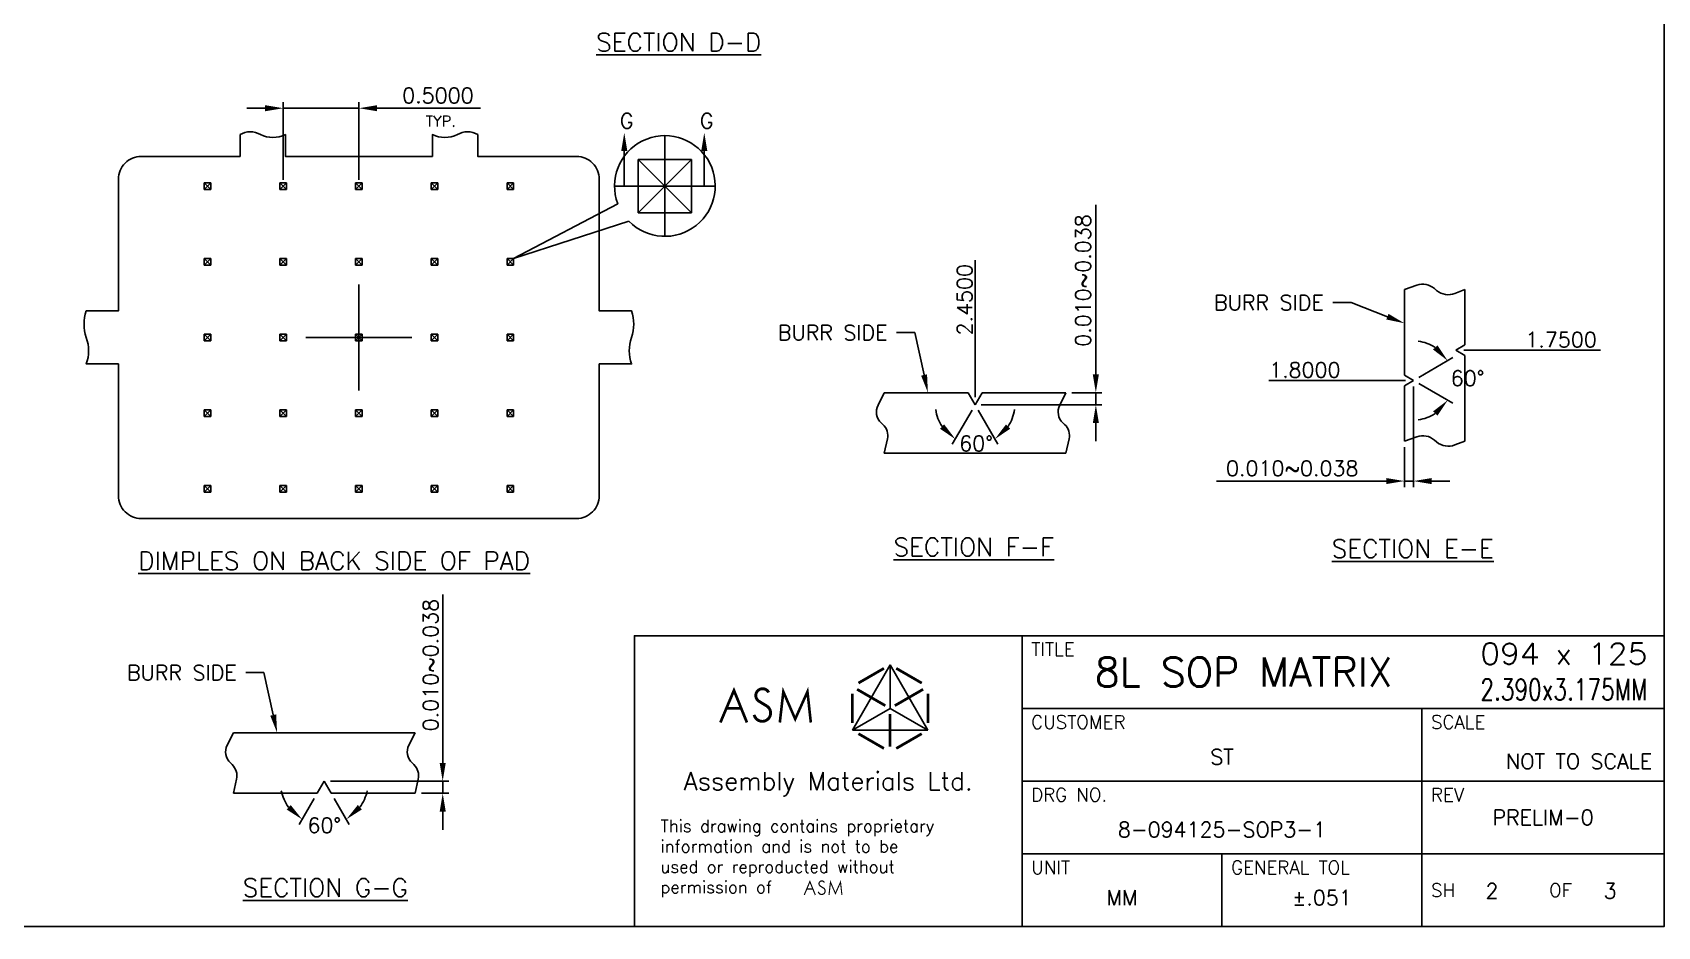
# Model space of a CAD drawing. Extents: x 5 to 821, y 9 to 392.
# Drawn here: x 279.6 to 547.9, y 9 to 156.6 of the extents above; entities that cross this region are included whole.
import ezdxf
from ezdxf.enums import TextEntityAlignment as Align
from ezdxf.lldxf.tags import DXFTag

# ---------------------------------------------------------------- set-up
doc = ezdxf.new("R2010")
doc.units = 0
doc.header["$LTSCALE"] = 8
doc.header["$MEASUREMENT"] = 0
for name, color, linetype in [('CEN', 2, 'CENTER'), ('DIM', 7, 'Continuous'), ('LF-LINE', 1, 'Continuous'), ('PKG-OUT', 3, 'HIDDEN'), ('PLOTTING-AREA', 5, 'Continuous')]:
    doc.layers.add(name, color=color, linetype=linetype)
doc.styles.add('SIMPLEX', font='SIMPLEX', dxfattribs={"height": 2.5})
tags = doc.linetypes.add('CENTER', pattern=[2, 1.25, -0.25, 0.25, -0.25]).pattern_tags.tags
tags[10:11] = [DXFTag(74, 4), DXFTag(75, 0), DXFTag(340, '0'), DXFTag(46, 1.0), DXFTag(50, 0.0), DXFTag(44, 0.0), DXFTag(45, 0.0)]
tags[8:9] = [DXFTag(74, 4), DXFTag(75, 0), DXFTag(340, '0'), DXFTag(46, 1.0), DXFTag(50, 0.0), DXFTag(44, 0.0), DXFTag(45, 0.0)]
tags[6:7] = [DXFTag(74, 4), DXFTag(75, 0), DXFTag(340, '0'), DXFTag(46, 1.0), DXFTag(50, 0.0), DXFTag(44, 0.0), DXFTag(45, 0.0)]
tags[4:5] = [DXFTag(74, 4), DXFTag(75, 0), DXFTag(340, '0'), DXFTag(46, 1.0), DXFTag(50, 0.0), DXFTag(44, 0.0), DXFTag(45, 0.0)]
tags = doc.linetypes.add('HIDDEN', pattern=[0.375, 0.25, -0.125]).pattern_tags.tags
tags[6:7] = [DXFTag(74, 4), DXFTag(75, 0), DXFTag(340, '0'), DXFTag(46, 1.0), DXFTag(50, 0.0), DXFTag(44, 0.0), DXFTag(45, 0.0)]
tags[4:5] = [DXFTag(74, 4), DXFTag(75, 0), DXFTag(340, '0'), DXFTag(46, 1.0), DXFTag(50, 0.0), DXFTag(44, 0.0), DXFTag(45, 0.0)]

# ---------------------------------------------------------------- blocks, each defined once
blk = doc.blocks.new('TABLET1')
at = {"layer": 'PLOTTING-AREA', "color": 1}
for p, q in [((149.21, 52.2), (142.98, 41.4)), ((155.45, 41.4), (149.21, 52.2)), ((149.21, 45), (149.21, 52.2)), ((142.98, 41.4), (149.21, 45)), ((149.21, 45), (155.45, 41.4)), ((142.98, 41.4), (155.45, 41.4))]:
    blk.add_line(p, q, dxfattribs=at)
at = {"layer": 'PLOTTING-AREA'}
for p, q in [((277, 45), (171, 45)), ((277, 33), (171, 33)), ((277, 21), (171, 21)), ((204, 21), (204, 9))]:
    blk.add_line(p, q, dxfattribs=at)
blk.add_lwpolyline([(5, 392), (5, 9), (277, 9), (277, 392)], close=True, dxfattribs=at)
for points in [[(277, 57), (107, 57), (107, 9)], [(171, 57), (171, 9)], [(237, 45), (237, 9)]]:
    blk.add_lwpolyline(points, dxfattribs=at)
at = {"layer": 'PLOTTING-AREA', "color": 1}
for points, const_width in [([(143.99, 49.18), (148.2, 51.61)], 0.45), ([(150.23, 51.61), (154.44, 49.18)], 0.45), ([(121.2, 42.67), (123.44, 47.97), (125.58, 42.67)], 0.453), ([(131.01, 42.67), (131.59, 47.75), (133.55, 43.24), (135.57, 47.75), (136.13, 42.67)], 0.432), ([(143.76, 48.15), (148.43, 45.45)], 0.45), ([(149.99, 45.45), (154.67, 48.15)], 0.45), ([(142.98, 42.57), (142.98, 47.43)], 0.45), ([(155.45, 47.43), (155.45, 42.57)], 0.45), ([(122.19, 45), (124.64, 45)], 0.453), ([(149.21, 38.7), (149.21, 44.1)], 0.45), ([(148.2, 38.39), (143.99, 40.82)], 0.45), ([(154.44, 40.82), (150.23, 38.39)], 0.45), ([(135.04, 14.2), (135.97, 16.41), (136.87, 14.2)], 0.189), ([(139.13, 14.2), (139.37, 16.32), (140.19, 14.44), (141.03, 16.32), (141.26, 14.2)], 0.18), ([(135.45, 15.18), (136.47, 15.18)], 0.189)]:
    blk.add_lwpolyline(points, dxfattribs=dict(at, const_width=const_width))
at = {"layer": 'PLOTTING-AREA', "color": 1, "flags": 128}
for points, const_width in [([(129.17, 47.63, 1.322767), (127.58, 46.17), (128.84, 45.4, -1.508624), (126.78, 43.94)], 0.48), ([(138.36, 16.27, 1.322767), (137.7, 15.67), (138.22, 15.34, -1.508624), (137.37, 14.73)], 0.2)]:
    blk.add_lwpolyline(points, format="xyb", dxfattribs=dict(at, const_width=const_width))
at = {"layer": 'PLOTTING-AREA', "color": 7, "style": 'SIMPLEX'}
for s, height, p in [('TITLE', 2.2, (172.5, 53.65)), ('CUSTOMER', 2.2, (172.5, 41.65)), ('SCALE', 2.2, (238.5, 41.65)), ('DRG NO.', 2.2, (172.5, 29.65)), ('REV', 2.2, (238.5, 29.65)), ('This drawing contains proprietary', 2, (111.31, 24.59)), ('information and is not to be', 2, (111.31, 21.23)), ('used or reproducted without', 2, (111.31, 17.87)), ('UNIT', 2.2, (172.5, 17.65)), ('GENERAL TOL', 2.2, (205.5, 17.65)), ('permission of', 2, (111.31, 14.5))]:
    blk.add_text(s, height=height, dxfattribs=at).set_placement(p)
blk.add_text('Assembly Materials Ltd.', height=3, dxfattribs=at).set_placement((139, 33), align=Align.MIDDLE_CENTER)
for s, p in [('SH', (238.5, 15)), ('OF', (258, 15))]:
    blk.add_text(s, height=2.2, dxfattribs=at).set_placement(p, align=Align.MIDDLE_LEFT)

msp = doc.modelspace()

# ---------------------------------------------------------------- linework, layer by layer
for p, q in [((455.18, 100.11), (455.18, 128.14)), ((451.24, 97.11), (456.18, 97.11)), ((455.18, 95.11), (455.18, 97.11)), ((436.24, 95.11), (456.18, 95.11)), ((455.18, 92.11), (455.18, 89.11))]:
    msp.add_line(p, q)
for points in [[(454.68, 100.11), (455.68, 100.11), (455.18, 97.11)], [(454.68, 92.11), (455.68, 92.11), (455.18, 95.11)]]:
    msp.add_solid(points)
at = {"layer": 'CEN'}
for p, q in [((384.04, 139.52), (384.04, 122.9)), ((375.73, 131.21), (392.34, 131.21)), ((333.53, 97.47), (333.53, 114.97)), ((342.28, 106.22), (324.78, 106.22))]:
    msp.add_line(p, q, dxfattribs=at)
at = {"layer": 'DIM'}
for p, q in [((321.03, 132.22), (321.03, 145.06)), ((333.53, 132.22), (333.53, 145.06)), ((318.03, 144.06), (315.03, 144.06)), ((321.03, 144.06), (333.53, 144.06)), ((336.53, 144.06), (353.61, 144.06)), ((377.33, 137.02), (377.33, 131.21)), ((390.54, 137.02), (390.54, 131.21)), ((435.24, 96.39), (435.24, 118.96)), ((497.3, 111.98), (494.3, 111.98)), ((503.31, 109.65), (497.3, 111.98)), ((425.29, 107.02), (422.29, 107.02)), ((426.82, 100.04), (425.29, 107.02)), ((508.47, 99.62), (514.13, 102.89)), ((515.9, 104.12), (538.46, 104.12)), ((506.32, 99.12), (483.75, 99.12)), ((507.61, 98.12), (507.61, 81.52)), ((508.47, 98.62), (514.13, 95.36)), ((434.74, 94.24), (431.48, 88.59)), ((435.74, 94.24), (439.01, 88.59)), ((506.11, 88.12), (506.11, 81.52)), ((503.11, 82.52), (475.07, 82.52)), ((507.61, 82.52), (506.11, 82.52)), ((510.61, 82.52), (513.61, 82.52)), ((347.36, 38.98), (347.36, 63.81)), ((317.85, 50.9), (314.85, 50.9)), ((319.38, 43.91), (317.85, 50.9)), ((347.36, 35.98), (347.36, 38.98)), ((328.84, 32.98), (348.36, 32.98)), ((347.36, 30.98), (347.36, 32.98)), ((326.15, 30.11), (323.66, 25.81)), ((329.46, 30.11), (331.94, 25.81)), ((343.84, 30.98), (348.36, 30.98)), ((347.36, 27.98), (347.36, 24.98))]:
    msp.add_line(p, q, dxfattribs=at)
for centre, radius, start, end in [((507.61, 99.12), 6.53, 56.5755, 83.1509), ((435.24, 95.11), 6.53, 186.8491, 213.4245), ((435.24, 95.11), 6.53, 326.5755, 353.1509), ((507.61, 99.12), 6.53, 276.8491, 303.4245), ((327.8, 32.98), 7.28, 192.4094, 216.2047), ((327.8, 32.98), 7.28, 323.7953, 347.5906)]:
    msp.add_arc(centre, radius, start, end, dxfattribs=at)
for points in [[(318.03, 144.56), (318.03, 143.56), (321.03, 144.06)], [(336.53, 144.56), (336.53, 143.56), (333.53, 144.06)], [(376.83, 137.02), (377.83, 137.02), (377.33, 140.02)], [(390.04, 137.02), (391.04, 137.02), (390.54, 140.02)], [(377.45, 138.91), (377.51, 138.91), (377.48, 139.09)], [(390.66, 138.91), (390.72, 138.91), (390.69, 139.09)], [(503.49, 110.12), (503.13, 109.19), (506.11, 108.57)], [(511.57, 104.91), (510.84, 104.23), (513.26, 102.39)], [(427.31, 100.14), (426.33, 99.93), (427.46, 97.11)], [(510.84, 94.02), (511.57, 93.33), (513.26, 95.86)], [(429.45, 91.15), (430.14, 91.87), (431.98, 89.45)], [(440.35, 91.87), (441.03, 91.15), (438.51, 89.45)], [(503.11, 83.02), (503.11, 82.02), (506.11, 82.52)], [(510.61, 83.02), (510.61, 82.02), (507.61, 82.52)], [(319.87, 44.01), (318.89, 43.8), (320.02, 40.98)], [(346.86, 35.98), (347.86, 35.98), (347.36, 32.98)], [(346.86, 27.98), (347.86, 27.98), (347.36, 30.98)], [(322.26, 29.05), (321.6, 28.31), (324.16, 26.68)], [(334.01, 28.31), (333.34, 29.05), (331.44, 26.68)]]:
    msp.add_solid(points, dxfattribs=at)
at = {"layer": 'LF-LINE'}
for p, q in [((506.11, 114.12), (506.11, 99.99)), ((516.11, 114.12), (516.11, 104.99)), ((514.61, 104.12), (516.11, 104.99)), ((514.61, 104.12), (516.11, 103.26)), ((516.11, 103.26), (516.11, 89.12)), ((507.61, 99.12), (506.11, 99.99)), ((420.24, 97.11), (434.09, 97.11)), ((435.24, 95.11), (434.09, 97.11)), ((435.24, 95.11), (436.4, 97.11)), ((436.4, 97.11), (450.24, 97.11)), ((507.61, 99.12), (506.11, 98.26)), ((506.11, 98.26), (506.11, 89.12)), ((420.24, 87.11), (450.24, 87.11)), ((312.8, 40.98), (342.8, 40.98)), ((327.8, 32.98), (326.65, 30.98)), ((327.8, 32.98), (328.96, 30.98)), ((312.8, 30.98), (326.65, 30.98)), ((328.96, 30.98), (342.8, 30.98))]:
    msp.add_line(p, q, dxfattribs=at)
msp.add_lwpolyline([(288.53, 110.6, 0.1704), (288.53, 106.22, -0.1704), (288.53, 101.85), (293.84, 101.85), (293.84, 80.1, 0.414214), (297.59, 76.35), (369.46, 76.35, 0.414214), (373.21, 80.1), (373.21, 101.85), (378.53, 101.85, -0.1704), (378.53, 106.22, 0.1704), (378.53, 110.6), (373.21, 110.6), (373.21, 132.35, 0.414214), (369.46, 136.1), (353.15, 136.1), (353.15, 139.7, 0.279721), (349.78, 139.7, -0.228862), (345.65, 139.7), (345.65, 136.1), (321.4, 136.1), (321.4, 139.7, -0.228862), (317.28, 139.7, 0.279721), (313.9, 139.7), (313.9, 136.1), (297.59, 136.1, 0.414214), (293.84, 132.35), (293.84, 110.6)], format="xyb", close=True, dxfattribs=at)
for points in [[(516.11, 114.12), (514.46, 113.48, -0.276131), (511.43, 113.99), (511.09, 114.28, 0.266054), (508.15, 114.84), (506.11, 114.12)], [(420.24, 87.11), (420.77, 89.47, 0.266901), (420.03, 91.85), (419.75, 92.11, -0.334362), (419.22, 95.07), (420.24, 97.11)], [(450.24, 87.11), (450.77, 89.47, 0.266901), (450.03, 91.85), (449.75, 92.11, -0.334362), (449.22, 95.07), (450.24, 97.11)], [(516.11, 89.12), (514.46, 88.48, -0.276131), (511.43, 88.99), (511.09, 89.28, 0.266054), (508.15, 89.84), (506.11, 89.12)], [(312.8, 30.98), (313.33, 33.34, 0.266901), (312.59, 35.72), (312.31, 35.99, -0.334362), (311.78, 38.95), (312.8, 40.98)], [(342.8, 30.98), (343.33, 33.34, 0.266901), (342.59, 35.72), (342.31, 35.99, -0.334362), (341.78, 38.95), (342.8, 40.98)]]:
    msp.add_lwpolyline(points, format="xyb", dxfattribs=at)
at = {"layer": 'PKG-OUT'}
for p, q in [((379.65, 135.6), (388.42, 135.6)), ((379.65, 126.82), (388.42, 135.6)), ((379.65, 135.6), (388.42, 126.82)), ((379.65, 135.6), (379.65, 126.82)), ((388.42, 135.6), (388.42, 126.82)), ((307.98, 131.77), (309.07, 130.67)), ((307.98, 130.67), (309.07, 131.77)), ((307.98, 131.77), (309.07, 131.77)), ((307.98, 131.77), (307.98, 130.67)), ((309.07, 131.77), (309.07, 130.67)), ((321.57, 131.77), (320.48, 130.67)), ((321.57, 130.67), (320.48, 131.77)), ((320.48, 131.77), (320.48, 130.67)), ((321.57, 131.77), (320.48, 131.77)), ((321.57, 131.77), (321.57, 130.67)), ((332.98, 131.77), (332.98, 130.67)), ((332.98, 131.77), (334.07, 131.77)), ((332.98, 130.67), (334.07, 131.77)), ((332.98, 131.77), (334.07, 130.67)), ((334.07, 131.77), (334.07, 130.67)), ((345.48, 131.77), (345.48, 130.67)), ((345.48, 131.77), (346.57, 131.77)), ((345.48, 130.67), (346.57, 131.77)), ((345.48, 131.77), (346.57, 130.67)), ((346.57, 131.77), (346.57, 130.67)), ((359.07, 131.77), (357.98, 131.77)), ((357.98, 131.77), (357.98, 130.67)), ((359.07, 130.67), (357.98, 131.77)), ((359.07, 131.77), (357.98, 130.67)), ((359.07, 131.77), (359.07, 130.67)), ((307.98, 130.67), (309.07, 130.67)), ((321.57, 130.67), (320.48, 130.67)), ((332.98, 130.67), (334.07, 130.67)), ((345.48, 130.67), (346.57, 130.67)), ((359.07, 130.67), (357.98, 130.67)), ((379.65, 126.82), (388.42, 126.82)), ((307.98, 119.27), (309.07, 118.17)), ((307.98, 118.17), (309.07, 119.27)), ((307.98, 119.27), (309.07, 119.27)), ((307.98, 119.27), (307.98, 118.17)), ((307.98, 118.17), (309.07, 118.17)), ((309.07, 119.27), (309.07, 118.17)), ((321.57, 119.27), (320.48, 118.17)), ((321.57, 118.17), (320.48, 119.27)), ((320.48, 119.27), (320.48, 118.17)), ((321.57, 119.27), (320.48, 119.27)), ((321.57, 118.17), (320.48, 118.17)), ((321.57, 119.27), (321.57, 118.17)), ((332.98, 119.27), (332.98, 118.17)), ((332.98, 119.27), (334.07, 119.27)), ((332.98, 118.17), (334.07, 119.27)), ((332.98, 119.27), (334.07, 118.17)), ((332.98, 118.17), (334.07, 118.17)), ((334.07, 119.27), (334.07, 118.17)), ((345.48, 119.27), (345.48, 118.17)), ((345.48, 119.27), (346.57, 119.27)), ((345.48, 118.17), (346.57, 119.27)), ((345.48, 119.27), (346.57, 118.17)), ((345.48, 118.17), (346.57, 118.17)), ((346.57, 119.27), (346.57, 118.17)), ((359.07, 119.27), (357.98, 119.27)), ((357.98, 119.27), (357.98, 118.17)), ((359.07, 118.17), (357.98, 119.27)), ((359.07, 119.27), (357.98, 118.17)), ((359.07, 118.17), (357.98, 118.17)), ((359.07, 119.27), (359.07, 118.17)), ((307.98, 106.77), (307.98, 105.67)), ((307.98, 106.77), (309.07, 106.77)), ((307.98, 105.67), (309.07, 106.77)), ((307.98, 106.77), (309.07, 105.67)), ((307.98, 105.67), (309.07, 105.67)), ((309.07, 106.77), (309.07, 105.67)), ((321.57, 106.77), (320.48, 105.67)), ((321.57, 105.67), (320.48, 106.77)), ((320.48, 106.77), (320.48, 105.67)), ((321.57, 106.77), (320.48, 106.77)), ((321.57, 105.67), (320.48, 105.67)), ((321.57, 106.77), (321.57, 105.67)), ((332.98, 106.77), (334.07, 105.67)), ((332.98, 105.67), (334.07, 106.77)), ((332.98, 106.77), (334.07, 106.77)), ((332.98, 106.77), (332.98, 105.67)), ((332.98, 105.67), (334.07, 105.67)), ((334.07, 106.77), (334.07, 105.67)), ((345.48, 106.77), (345.48, 105.67)), ((345.48, 106.77), (346.57, 106.77)), ((345.48, 105.67), (346.57, 106.77)), ((345.48, 106.77), (346.57, 105.67)), ((345.48, 105.67), (346.57, 105.67)), ((346.57, 106.77), (346.57, 105.67)), ((359.07, 106.77), (357.98, 105.67)), ((359.07, 105.67), (357.98, 106.77)), ((357.98, 106.77), (357.98, 105.67)), ((359.07, 106.77), (357.98, 106.77)), ((359.07, 105.67), (357.98, 105.67)), ((359.07, 106.77), (359.07, 105.67)), ((307.98, 93.17), (307.98, 94.27)), ((307.98, 94.27), (309.07, 94.27)), ((307.98, 94.27), (309.07, 93.17)), ((307.98, 93.17), (309.07, 94.27)), ((309.07, 93.17), (309.07, 94.27)), ((321.57, 94.27), (320.48, 94.27)), ((320.48, 93.17), (320.48, 94.27)), ((321.57, 94.27), (320.48, 93.17)), ((321.57, 93.17), (320.48, 94.27)), ((321.57, 93.17), (321.57, 94.27)), ((332.98, 93.17), (334.07, 94.27)), ((332.98, 94.27), (334.07, 93.17)), ((332.98, 94.27), (334.07, 94.27)), ((332.98, 93.17), (332.98, 94.27)), ((334.07, 93.17), (334.07, 94.27)), ((345.48, 93.17), (346.57, 94.27)), ((345.48, 94.27), (346.57, 93.17)), ((345.48, 94.27), (346.57, 94.27)), ((345.48, 93.17), (345.48, 94.27)), ((346.57, 93.17), (346.57, 94.27)), ((359.07, 93.17), (357.98, 94.27)), ((359.07, 94.27), (357.98, 93.17)), ((357.98, 93.17), (357.98, 94.27)), ((359.07, 94.27), (357.98, 94.27)), ((359.07, 93.17), (359.07, 94.27)), ((307.98, 93.17), (309.07, 93.17)), ((321.57, 93.17), (320.48, 93.17)), ((332.98, 93.17), (334.07, 93.17)), ((345.48, 93.17), (346.57, 93.17)), ((359.07, 93.17), (357.98, 93.17)), ((307.98, 80.67), (307.98, 81.77)), ((307.98, 81.77), (309.07, 81.77)), ((307.98, 81.77), (309.07, 80.67)), ((307.98, 80.67), (309.07, 81.77)), ((307.98, 80.67), (309.07, 80.67)), ((309.07, 80.67), (309.07, 81.77)), ((321.57, 81.77), (320.48, 81.77)), ((320.48, 80.67), (320.48, 81.77)), ((321.57, 81.77), (320.48, 80.67)), ((321.57, 80.67), (320.48, 81.77)), ((321.57, 80.67), (320.48, 80.67)), ((321.57, 80.67), (321.57, 81.77)), ((332.98, 80.67), (334.07, 81.77)), ((332.98, 81.77), (334.07, 80.67)), ((332.98, 81.77), (334.07, 81.77)), ((332.98, 80.67), (332.98, 81.77)), ((332.98, 80.67), (334.07, 80.67)), ((334.07, 80.67), (334.07, 81.77)), ((345.48, 80.67), (346.57, 81.77)), ((345.48, 81.77), (346.57, 80.67)), ((345.48, 81.77), (346.57, 81.77)), ((345.48, 80.67), (345.48, 81.77)), ((345.48, 80.67), (346.57, 80.67)), ((346.57, 80.67), (346.57, 81.77)), ((359.07, 80.67), (357.98, 81.77)), ((359.07, 81.77), (357.98, 80.67)), ((357.98, 80.67), (357.98, 81.77)), ((359.07, 81.77), (357.98, 81.77)), ((359.07, 80.67), (357.98, 80.67)), ((359.07, 80.67), (359.07, 81.77))]:
    msp.add_line(p, q, dxfattribs=at)
msp.add_lwpolyline([(378.1, 125.41, 9.596425), (376.26, 128.3), (359.07, 119.27)], format="xyb", close=True, dxfattribs=at)

# ---------------------------------------------------------------- block references
msp.add_blockref('TABLET1', (272, 0))

# ---------------------------------------------------------------- texts
at = {"style": 'SIMPLEX'}
for s, p in [('ST', (476, 35)), ('8-094125-SOP3-1', (476, 23))]:
    msp.add_text(s, height=2.5, dxfattribs=at).set_placement(p, align=Align.BOTTOM_CENTER)
msp.add_text('NOT TO SCALE', height=2.5, dxfattribs=at).set_placement((547, 35), align=Align.RIGHT)
msp.add_text('PRELIM-0', height=2.5, dxfattribs=at).set_placement((529, 27), align=Align.MIDDLE_CENTER)
for s, p in [('2', (519.5, 14.88)), ('3', (539, 14.88))]:
    msp.add_text(s, height=2.5, dxfattribs=at).set_placement(p, align=Align.MIDDLE_LEFT)
for s, p in [('MM', (459.5, 15)), ('%%P.051', (492.5, 15))]:
    msp.add_text(s, height=2.5, dxfattribs=at).set_placement(p, align=Align.TOP_CENTER)
at = {"insert": (453.08, 115.62), "char_height": 2.5, "attachment_point": 5, "rotation": 90, "style": 'SIMPLEX'}
msp.add_mtext('\\A1;0.010~0.038', dxfattribs=at)
at = {"layer": 'DIM', "style": 'SIMPLEX'}
for s, height, p in [('TYP.', 1.8, (344.54, 141.02)), ('1.7500', 2.5, (526.08, 104.61)), ('1.8000', 2.5, (483.78, 99.61))]:
    msp.add_text(s, height=height, dxfattribs=at).set_placement(p)
for p in [(376.6, 141.98), (389.81, 141.98)]:
    msp.add_text('G', height=2.5, dxfattribs=at).set_placement(p, align=Align.MIDDLE_LEFT)
msp.add_text('2.4500', height=2.5, rotation=90, dxfattribs=at).set_placement((434.76, 106.56))
for p in [(492.8, 111.98), (420.79, 107.02), (313.35, 50.9)]:
    msp.add_text('BURR SIDE', height=2.5, dxfattribs=at).set_placement(p, align=Align.MIDDLE_RIGHT)
for p in [(516.55, 99.5), (435.42, 88.72), (327.82, 25.7)]:
    msp.add_text('60%%d', height=2.5, dxfattribs=at).set_placement(p, align=Align.MIDDLE_CENTER)
msp.add_text('0.010~0.038', height=2.5, rotation=90, dxfattribs=at).set_placement((345.36, 52.14), align=Align.MIDDLE_CENTER)
at = {"layer": 'DIM', "char_height": 2.5, "attachment_point": 5, "style": 'SIMPLEX'}
for s, insert in [('\\A1;0.5000', (346.57, 146.16)), ('\\A1;0.010~0.038', (487.59, 84.62))]:
    msp.add_mtext(s, dxfattribs=dict(at, insert=insert))
at = {"layer": 'LF-LINE', "style": 'SIMPLEX'}
for s, p in [('%%USECTION D-D', (372.7, 153.46)), ('%%USECTION F-F', (421.79, 70.14)), ('%%USECTION E-E', (494.12, 69.87)), ('%%UDIMPLES ON BACK SIDE OF PAD', (297.11, 67.86)), ('%%USECTION G-G', (314.35, 13.91))]:
    msp.add_text(s, height=3, dxfattribs=at).set_placement(p)
for s, width, p, p2 in [('094 x 125', 1.002286, (518.65, 52.27), (546.22, 52.27)), ('2.390x3.175MM', 0.709774, (518.65, 46.38), (546.22, 46.38))]:
    msp.add_text(s, height=3.5, dxfattribs=dict(at, width=width)).set_placement(p, p2, align=Align.FIT)
msp.add_text('8L SOP MATRIX ', height=4.8, dxfattribs=at).set_placement((455, 51), align=Align.MIDDLE_LEFT)

doc.saveas('drawing.dxf')
